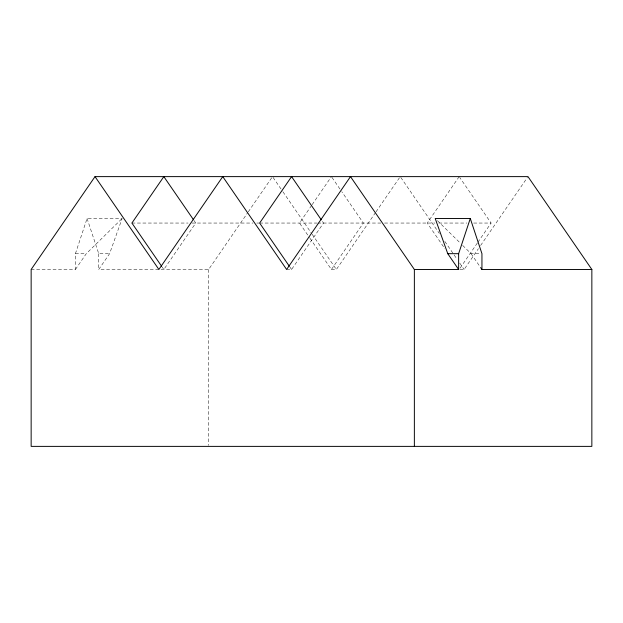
<?xml version="1.0" encoding="UTF-8"?>
<svg xmlns="http://www.w3.org/2000/svg" width="623" height="623" viewBox="0 0 623 623"><rect width="100%" height="100%" fill="white"/><g stroke="black" fill="none" stroke-linecap="round" stroke-linejoin="round"><path stroke-width="0.47" stroke-dasharray="3.12 2.34" d="M31.15 269.471L75.414 269.471L75.414 253.678L87.072 218.471L122.155 218.471L109.593 253.678L98.73 269.471L208.635 269.471L247.728 212.638M75.414 269.471L86.278 253.678L122.155 218.471M248.281 211.843L271.955 177.423M311.601 205.434L299.492 223.05L309.405 237.456M312.154 204.632L331.428 176.621M286.627 269.471L291.572 269.471L323.508 223.05L321.857 220.643M309.95 238.259L331.428 269.471L363.357 223.05L341.887 191.829M331.428 269.471L336.373 269.471L375.467 212.638M376.019 211.843L399.693 177.423M459.167 176.621L427.23 223.05L444.845 248.663M477.335 243.056L459.167 269.471L464.112 269.471L478.425 248.663M477.88 242.261L491.095 223.05L459.712 177.423M480.629 245.462L527.432 177.423M131.905 223.05L188.091 223.05M191.962 223.05L252.993 223.05M256.801 223.05L258.802 223.05M259.643 223.05L316.858 223.05M317.761 223.05L380.731 223.05M384.539 223.05L434.909 223.05M438.787 223.05L466.876 223.05M473.659 223.05L491.095 223.05M75.414 253.678L86.278 253.678M87.072 218.471L98.73 253.678L109.593 253.678M462.671 245.423L471.081 253.678L480.131 253.678M437.447 220.674L459.867 242.674M471.081 253.678L480.855 267.898M400.791 177.423L439.332 233.454M444.838 241.459L456.955 259.067M459.704 263.07L464.112 269.471M331.973 177.423L341.334 191.027M273.053 177.423L282.414 191.027M282.967 191.829L311.593 233.454M312.146 234.256L336.373 269.471M289.921 267.072L291.572 269.471M194.119 220.643L195.77 223.05L163.833 269.471L162.182 267.072M208.635 269.471L208.635 445.406M98.73 253.678L98.73 269.471"/><path stroke-width="0.93" d="M458.629 269.471L458.629 253.678L470.287 218.471L435.204 218.471L447.758 253.678L458.629 269.471L414.365 269.471L350.492 176.621L286.627 269.471L222.754 176.621L158.888 269.471L95.015 176.621L31.15 269.471L31.15 446.38L591.85 446.38L591.85 269.471L527.985 176.621L95.015 176.621M447.758 253.678L458.629 253.678M480.855 267.898L481.945 269.471L591.85 269.471M321.304 219.841L291.572 176.621L259.643 223.05L289.376 266.27M193.566 219.841L163.833 176.621L131.905 223.05L161.637 266.27M470.287 218.471L481.945 253.678L481.945 269.471M414.365 269.471L414.365 446.38"/></g></svg>
